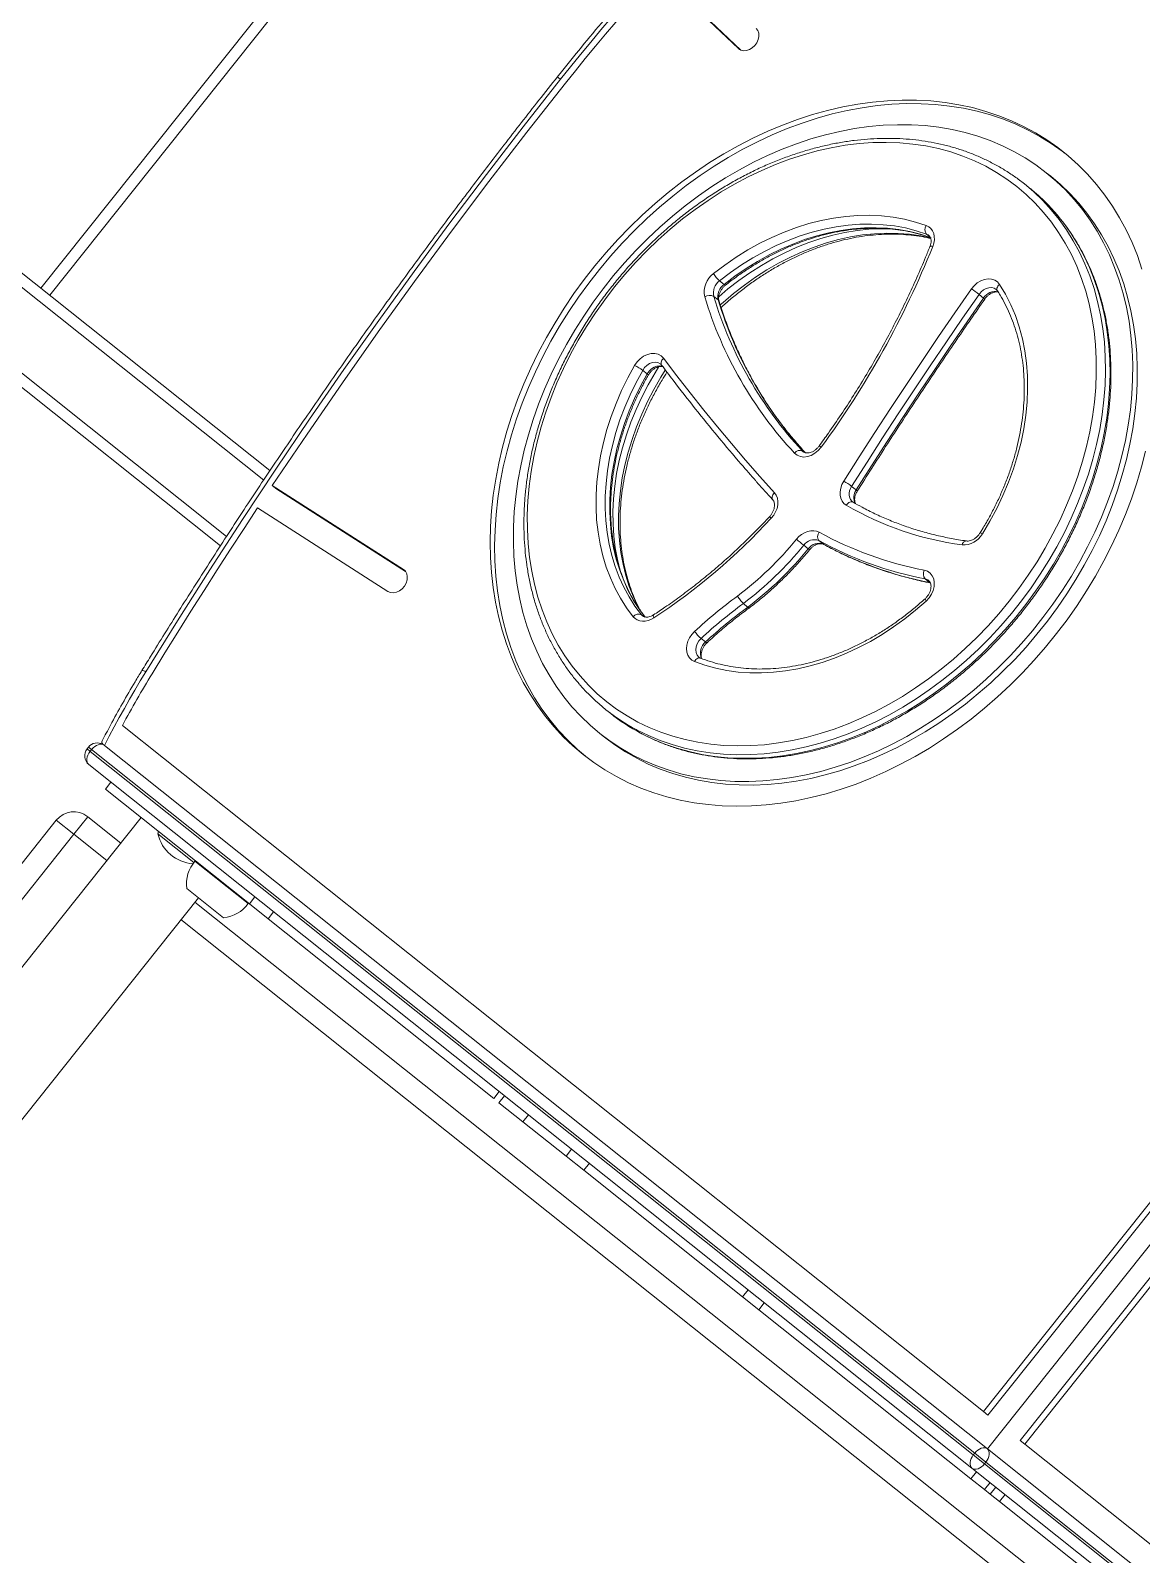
# Model space of a CAD drawing. Header units: millimetres. Extents: x -229914 to 856942, y -268655 to 87212.
# Drawn here: x -135469 to -134973, y 19788 to 20468 of the extents above; entities that cross this region are included whole.
import ezdxf

# ---------------------------------------------------------------- set-up
doc = ezdxf.new("R2010")
doc.units = ezdxf.units.MM

# ---------------------------------------------------------------- blocks, each defined once
blk = doc.blocks.new('Т912NEW')
at = {"color": 7, "linetype": 'Continuous', "lineweight": 15}
for p, q in [((4310.75, 545.17), (4310.75, 1545.17)), ((4298.98, 557.17), (4298.98, 1533.17)), ((4301.56, 557.17), (4301.56, 1533.17)), ((4319.94, 1533.17), (4319.94, 557.17)), ((4322.51, 1533.17), (4322.51, 557.17)), ((3657.45, 687.17), (3657.45, 1403.17)), ((3979.05, 1007.17), (3976.48, 1007.17)), ((3974.55, 997.17), (3971.98, 997.17)), ((3834.43, 964.9), (3785.66, 969.1)), ((3835.67, 965.01), (3788.23, 969.1)), ((3989.43, 945.98), (3986.86, 945.98)), ((3892.41, 878.53), (3894.98, 878.53)), ((3897.26, 871.47), (3894.69, 871.47)), ((3995.72, 843.5), (3998.29, 843.5)), ((3895.01, 833.08), (3895.58, 833)), ((4049.69, 831.63), (4047.12, 831.63)), ((3893.05, 825.9), (3890.48, 825.9)), ((3997.94, 809.62), (3995.37, 809.62)), ((3999.37, 815.47), (4001.94, 815.47)), ((3993.03, 772.47), (3990.45, 772.47)), ((3985.38, 748.55), (3987.95, 748.55)), ((3971.98, 697.17), (3974.55, 697.17)), ((3476, 687.17), (3788.14, 687.17)), ((3862.26, 689.78), (3793.14, 682.61)), ((3863.62, 689.65), (3795.71, 682.61)), ((3976.48, 687.17), (3979.05, 687.17)), ((3795.71, 682.61), (3793.14, 682.61)), ((3862.99, 677.82), (3794.18, 670.68)), ((3791.78, 647.17), (3561, 647.17)), ((3807.45, 557.17), (4298.98, 557.17)), ((4301.56, 557.17), (4298.98, 557.17)), ((4319.94, 557.17), (4322.51, 557.17)), ((4322.51, 557.17), (4810.76, 557.17)), ((3806.78, 545.17), (3805.9, 545.17)), ((3806.78, 545.17), (4310.75, 545.17)), ((4310.75, 545.17), (4804.27, 545.17)), ((3801.63, 540.17), (3801.63, 539.17)), ((4307.53, 540.17), (3803.42, 540.17)), ((3803.42, 539.17), (3803.42, 540.17)), ((3803.42, 539.17), (4307.53, 539.17)), ((4313.96, 540.17), (4307.53, 540.17)), ((4307.53, 539.17), (4307.53, 540.17)), ((4307.53, 539.17), (4313.96, 539.17)), ((4313.96, 539.17), (4313.96, 540.17)), ((4818.75, 540.17), (4313.96, 540.17)), ((4313.96, 539.17), (4818.75, 539.17)), ((4310.75, 534.17), (3806.63, 534.17)), ((3819.26, 534.17), (3819.26, 530.17)), ((3901.43, 534.17), (3901.43, 530.17)), ((3912.1, 534.17), (3912.1, 530.17)), ((4040.93, 534.17), (4040.93, 530.17)), ((4043.89, 534.17), (4043.89, 530.17)), ((4057.59, 534.17), (4057.59, 530.17)), ((4082.21, 534.17), (4082.21, 530.17)), ((4092.32, 534.17), (4092.32, 530.17)), ((4182.91, 534.17), (4182.91, 530.17)), ((4192.21, 534.17), (4192.21, 530.17)), ((4815.54, 534.17), (4310.75, 534.17)), ((4313.35, 534.17), (4313.35, 530.17)), ((4321.03, 534.17), (4321.03, 530.17)), ((4324.32, 534.17), (4324.32, 530.17)), ((4329.68, 534.17), (4329.68, 530.17)), ((3901.43, 530.17), (3819.26, 530.17)), ((3839.6, 530.17), (3839.6, -1000.83)), ((3849.29, 530.17), (3850, 529.4)), ((3850, 529.4), (3850, 529.17)), ((3850, 529.17), (3870.54, 529.17)), ((3870.56, 529.97), (3900.93, 529.97)), ((3870.58, 530.17), (3870.58, 529.97)), ((3900.92, 529.97), (3900.92, 530.17)), ((3912.1, 530.17), (3901.43, 530.17)), ((4040.93, 530.17), (3912.1, 530.17)), ((4043.89, 530.17), (4057.59, 530.17)), ((4082.21, 530.17), (4057.59, 530.17)), ((4082.21, 530.17), (4092.32, 530.17)), ((4182.91, 530.17), (4092.32, 530.17)), ((4192.21, 530.17), (4182.91, 530.17)), ((4313.35, 530.17), (4192.21, 530.17)), ((4313.35, 530.17), (4321.03, 530.17)), ((4324.32, 530.17), (4321.03, 530.17)), ((4324.32, 530.17), (4329.68, 530.17)), ((4418.96, 530.17), (4329.68, 530.17)), ((3875.25, 518.17), (3896.25, 518.17)), ((3881.9, -1000.83), (3881.9, 518.17)), ((3820.75, 505.67), (3820.75, 515.67)), ((3820.75, 515.67), (3839.6, 515.67)), ((3881.9, 515.67), (4739.6, 515.67)), ((3820.75, 505.67), (3810.75, 505.67)), ((3810.75, 425.67), (3810.75, 505.67)), ((3820.75, 505.67), (3820.75, 425.67))]:
    blk.add_line(p, q, dxfattribs=at)
at = {"color": 8, "linetype": 'Continuous', "lineweight": 15}
for p, q in [((3662.45, 1403.17), (3662.45, 687.17)), ((3835.03, 964.9), (3834.43, 964.9)), ((3953.7, 952.4), (3951.74, 952.4)), ((3968.74, 842.2), (3969.2, 842.16)), ((3968.74, 842.2), (3969.54, 842.2)), ((4049.69, 831.63), (4050.02, 831.78)), ((4002.14, 815.49), (4001.94, 815.47)), ((3957.99, 740.21), (3958.72, 740.13)), ((3957.99, 740.21), (3959.32, 740.21)), ((3862.99, 689.78), (3862.26, 689.78)), ((3788.57, 682.17), (3471.63, 682.17)), ((3471.63, 652.17), (3791.3, 652.17)), ((3803.42, 540.17), (3801.63, 540.17)), ((3801.63, 539.17), (3803.42, 539.17)), ((3839.6, 505.67), (3820.75, 505.67)), ((4739.6, 505.67), (3881.9, 505.67))]:
    blk.add_line(p, q, dxfattribs=at)
at = {"color": 7, "linetype": 'Continuous', "lineweight": 15, "flags": 128}
for points in [[(3976.48, 675.17), (3982.43, 675.34), (3988.38, 675.87), (3994.29, 676.74), (4000.17, 677.97), (4006.01, 679.54), (4011.78, 681.45), (4017.48, 683.7), (4023.1, 686.29), (4028.62, 689.2), (4034.03, 692.44), (4039.33, 695.99), (4044.5, 699.86), (4049.53, 704.02), (4054.41, 708.47), (4059.13, 713.21), (4063.68, 718.22), (4068.06, 723.5), (4072.24, 729.03), (4076.23, 734.8), (4080.02, 740.8), (4083.6, 747.01), (4086.96, 753.43), (4090.09, 760.05), (4092.99, 766.84), (4095.65, 773.79), (4098.07, 780.9), (4100.24, 788.14), (4102.15, 795.5), (4103.81, 802.96), (4105.21, 810.52), (4106.35, 818.15), (4107.22, 825.84), (4107.83, 833.57), (4108.16, 841.34), (4108.23, 849.11), (4108.03, 856.88), (4107.56, 864.63), (4106.82, 872.34), (4105.82, 880.01), (4104.55, 887.6), (4103.02, 895.11), (4101.23, 902.53), (4099.18, 909.83), (4096.89, 917.01), (4094.35, 924.04), (4091.57, 930.91), (4088.55, 937.61)], [(4036.7, 1000.15), (4031.34, 1003.55), (4025.87, 1006.62), (4020.3, 1009.38), (4014.64, 1011.79), (4008.9, 1013.88), (4003.1, 1015.62), (3997.24, 1017.02), (3991.34, 1018.07), (3985.41, 1018.77), (3979.46, 1019.12), (3973.5, 1019.12), (3967.55, 1018.77), (3961.62, 1018.07), (3955.72, 1017.02), (3949.86, 1015.62), (3944.06, 1013.88), (3938.32, 1011.79), (3932.66, 1009.38), (3927.09, 1006.62), (3921.62, 1003.55), (3916.26, 1000.15), (3911.03, 996.44), (3905.93, 992.43), (3900.97, 988.12), (3896.17, 983.52), (3891.53, 978.65), (3887.07, 973.5), (3882.79, 968.1), (3878.7, 962.45), (3874.81, 956.56), (3871.12, 950.45), (3867.65, 944.13), (3864.41, 937.61), (3861.39, 930.91), (3858.61, 924.04), (3856.07, 917.01), (3853.78, 909.83), (3851.73, 902.53), (3849.94, 895.11), (3848.41, 887.6), (3847.14, 880.01), (3846.14, 872.34), (3845.4, 864.63), (3844.93, 856.88), (3844.73, 849.11), (3844.8, 841.34), (3845.13, 833.57), (3845.74, 825.84), (3846.61, 818.15), (3847.75, 810.52), (3849.15, 802.96), (3850.81, 795.5), (3852.72, 788.14), (3854.89, 780.9), (3857.31, 773.79), (3859.97, 766.84), (3862.87, 760.05), (3866, 753.43), (3869.36, 747.01), (3872.94, 740.8), (3876.73, 734.8), (3880.72, 729.03), (3884.9, 723.5), (3889.28, 718.22), (3893.83, 713.21), (3898.55, 708.47), (3903.43, 704.02), (3908.46, 699.86), (3913.63, 695.99), (3918.93, 692.44), (3924.34, 689.2), (3929.86, 686.29), (3935.48, 683.7), (3941.18, 681.45), (3946.95, 679.54), (3952.79, 677.97), (3958.67, 676.74), (3964.58, 675.87), (3970.53, 675.34), (3976.48, 675.17)], [(3977.77, 1019.16), (3976.07, 1019.12), (3970.12, 1018.77), (3964.19, 1018.07), (3958.29, 1017.02), (3952.43, 1015.62), (3946.63, 1013.88), (3940.89, 1011.79), (3935.23, 1009.38), (3929.66, 1006.62), (3924.19, 1003.55), (3918.84, 1000.15), (3913.6, 996.44), (3908.5, 992.43), (3903.54, 988.12), (3898.74, 983.52), (3894.1, 978.65), (3889.64, 973.5), (3885.36, 968.1), (3881.27, 962.45), (3877.38, 956.56), (3873.69, 950.45), (3870.23, 944.13), (3866.98, 937.61), (3863.96, 930.91), (3861.18, 924.04), (3858.64, 917.01), (3856.35, 909.83), (3854.3, 902.53), (3852.51, 895.11), (3850.98, 887.6), (3849.72, 880.01), (3848.71, 872.34), (3847.97, 864.63), (3847.5, 856.88), (3847.3, 849.11), (3847.37, 841.34), (3847.7, 833.57), (3848.31, 825.84), (3849.18, 818.15), (3850.32, 810.52), (3851.72, 802.96), (3853.38, 795.5), (3855.29, 788.14), (3857.46, 780.9), (3859.88, 773.79), (3862.54, 766.84), (3865.44, 760.05), (3868.58, 753.43), (3871.93, 747.01), (3875.51, 740.8), (3879.3, 734.8), (3883.29, 729.03), (3887.48, 723.5), (3891.85, 718.22), (3896.4, 713.21), (3901.12, 708.47), (3906, 704.02), (3911.03, 699.86), (3916.2, 695.99), (3921.5, 692.44), (3926.91, 689.2), (3932.44, 686.29), (3938.05, 683.7), (3943.75, 681.45), (3949.52, 679.54), (3955.36, 677.97), (3961.24, 676.74), (3967.16, 675.87), (3973.1, 675.34), (3977.77, 675.17)], [(3976.48, 687.17), (3982.22, 687.34), (3987.96, 687.87), (3993.66, 688.75), (3999.33, 689.97), (4004.95, 691.54), (4010.51, 693.46), (4015.99, 695.71), (4021.39, 698.29), (4026.68, 701.2), (4031.87, 704.43), (4036.93, 707.98), (4041.86, 711.83), (4046.65, 715.98), (4051.28, 720.42), (4055.75, 725.14), (4060.05, 730.12), (4064.16, 735.36), (4068.08, 740.85), (4071.79, 746.57), (4075.3, 752.51), (4078.59, 758.66), (4081.66, 765.01), (4084.49, 771.54), (4087.09, 778.23), (4089.44, 785.07), (4091.55, 792.05), (4093.4, 799.15), (4094.99, 806.36), (4096.33, 813.66), (4097.4, 821.03), (4098.21, 828.45), (4098.74, 835.92), (4099.01, 843.41), (4099.01, 850.92), (4098.74, 858.41), (4098.21, 865.88), (4097.4, 873.31), (4096.33, 880.68), (4094.99, 887.97), (4093.4, 895.18), (4091.55, 902.28), (4089.44, 909.26), (4087.09, 916.1), (4084.49, 922.8), (4081.66, 929.32), (4078.59, 935.67), (4075.3, 941.82), (4071.79, 947.76), (4068.08, 953.48), (4064.16, 958.97), (4060.05, 964.21), (4055.75, 969.2), (4051.28, 973.91), (4046.65, 978.35), (4041.86, 982.5), (4036.93, 986.35), (4031.87, 989.9), (4026.68, 993.13), (4021.39, 996.04), (4015.99, 998.62), (4010.51, 1000.88), (4004.95, 1002.79), (3999.33, 1004.36), (3993.66, 1005.59), (3987.96, 1006.46), (3982.22, 1006.99), (3976.48, 1007.17), (3970.73, 1006.99), (3965, 1006.46), (3959.3, 1005.59), (3953.63, 1004.36), (3948.01, 1002.79), (3942.45, 1000.88), (3936.97, 998.62), (3931.57, 996.04), (3926.28, 993.13), (3921.09, 989.9), (3916.03, 986.35), (3911.1, 982.5), (3906.31, 978.35), (3901.68, 973.91), (3897.21, 969.2), (3892.91, 964.21), (3888.8, 958.97), (3884.88, 953.48), (3881.17, 947.76), (3877.66, 941.82), (3874.37, 935.67), (3871.3, 929.32), (3868.47, 922.8), (3865.87, 916.1), (3863.52, 909.26), (3861.41, 902.28), (3859.56, 895.18), (3857.97, 887.97), (3856.63, 880.68), (3855.56, 873.31), (3854.75, 865.88), (3854.22, 858.41), (3853.95, 850.92), (3853.95, 843.41), (3854.22, 835.92), (3854.75, 828.45), (3855.56, 821.03), (3856.63, 813.66), (3857.97, 806.36), (3859.56, 799.15), (3861.41, 792.05), (3863.52, 785.07), (3865.87, 778.23), (3868.47, 771.54), (3871.3, 765.01), (3874.37, 758.66), (3877.66, 752.51), (3881.17, 746.57), (3884.88, 740.85), (3888.8, 735.36), (3892.91, 730.12), (3897.21, 725.14), (3901.68, 720.42), (3906.31, 715.98), (3911.1, 711.83), (3916.03, 707.98), (3921.09, 704.43), (3926.28, 701.2), (3931.57, 698.29), (3936.97, 695.71), (3942.45, 693.46), (3948.01, 691.54), (3953.63, 689.97), (3959.3, 688.75), (3965, 687.87), (3970.73, 687.34), (3976.48, 687.17)], [(3979.05, 687.17), (3984.8, 687.34), (3990.53, 687.87), (3996.24, 688.75), (4001.9, 689.97), (4007.52, 691.54), (4013.08, 693.46), (4018.56, 695.71), (4023.96, 698.29), (4029.25, 701.2), (4034.44, 704.43), (4039.5, 707.98), (4044.43, 711.83), (4049.22, 715.98), (4053.85, 720.42), (4058.32, 725.14), (4062.62, 730.12), (4066.73, 735.36), (4070.65, 740.85), (4074.36, 746.57), (4077.87, 752.51), (4081.16, 758.66), (4084.23, 765.01), (4087.06, 771.54), (4089.66, 778.23), (4092.01, 785.07), (4094.12, 792.05), (4095.97, 799.15), (4097.56, 806.36), (4098.9, 813.66), (4099.97, 821.03), (4100.78, 828.45), (4101.32, 835.92), (4101.58, 843.41), (4101.58, 850.92), (4101.32, 858.41), (4100.78, 865.88), (4099.97, 873.31), (4098.9, 880.68), (4097.56, 887.97), (4095.97, 895.18), (4094.12, 902.28), (4092.01, 909.26), (4089.66, 916.1), (4087.06, 922.8), (4084.23, 929.32), (4081.16, 935.67), (4077.87, 941.82), (4074.36, 947.76), (4070.65, 953.48), (4066.73, 958.97), (4062.62, 964.21), (4058.32, 969.2), (4053.85, 973.91), (4049.22, 978.35), (4044.43, 982.5), (4039.5, 986.35), (4034.44, 989.9), (4029.25, 993.13), (4023.96, 996.04), (4018.56, 998.62), (4013.08, 1000.88), (4007.52, 1002.79), (4001.9, 1004.36), (3996.24, 1005.59), (3990.53, 1006.46), (3984.8, 1006.99), (3979.05, 1007.17), (3979.05, 1007.17)], [(3970.05, 994.17), (3964.53, 993.99), (3959.01, 993.46), (3953.53, 992.57), (3948.08, 991.34), (3942.69, 989.76), (3937.36, 987.84), (3932.12, 985.57), (3926.96, 982.98), (3921.91, 980.05), (3916.97, 976.81), (3912.16, 973.25), (3907.49, 969.39), (3902.97, 965.24), (3898.61, 960.8), (3894.43, 956.09), (3890.43, 951.11), (3886.61, 945.88), (3883, 940.42), (3879.6, 934.73), (3876.42, 928.83), (3873.46, 922.74), (3870.74, 916.46), (3868.26, 910.02), (3866.02, 903.42), (3864.03, 896.69), (3862.29, 889.84), (3860.82, 882.88), (3859.61, 875.84), (3858.66, 868.74), (3857.99, 861.57), (3857.58, 854.38), (3857.44, 847.17), (3857.58, 839.95), (3857.99, 832.76), (3858.66, 825.6), (3859.61, 818.49), (3860.82, 811.45), (3862.29, 804.49), (3864.03, 797.64), (3866.02, 790.91), (3868.26, 784.31), (3870.74, 777.87), (3873.46, 771.59), (3876.42, 765.5), (3879.6, 759.6), (3883, 753.91), (3886.61, 748.45), (3890.43, 743.22), (3894.43, 738.25), (3898.61, 733.53), (3902.97, 729.09), (3907.49, 724.94), (3912.16, 721.08), (3916.97, 717.52), (3921.91, 714.28), (3926.96, 711.36), (3932.12, 708.76), (3937.36, 706.5), (3942.69, 704.57), (3948.08, 702.99), (3953.53, 701.76), (3959.01, 700.87), (3964.53, 700.34), (3970.05, 700.17), (3975.58, 700.34), (3981.09, 700.87), (3986.58, 701.76), (3992.02, 702.99), (3997.41, 704.57), (4002.74, 706.5), (4007.99, 708.76), (4013.15, 711.36), (4018.2, 714.28), (4023.14, 717.52), (4027.94, 721.08), (4032.61, 724.94), (4037.13, 729.09), (4041.49, 733.53), (4045.68, 738.25), (4049.68, 743.22), (4053.49, 748.45), (4057.1, 753.91), (4060.5, 759.6), (4063.68, 765.5), (4066.64, 771.59), (4069.36, 777.87), (4071.85, 784.31), (4074.09, 790.91), (4076.08, 797.64), (4077.81, 804.49), (4079.29, 811.45), (4080.5, 818.49), (4081.44, 825.6), (4082.12, 832.76), (4082.52, 839.95), (4082.66, 847.17), (4082.52, 854.38), (4082.12, 861.57), (4081.44, 868.74), (4080.5, 875.84), (4079.29, 882.88), (4077.81, 889.84), (4076.08, 896.69), (4074.09, 903.42), (4071.85, 910.02), (4069.36, 916.46), (4066.64, 922.74), (4063.68, 928.83), (4060.5, 934.73), (4057.1, 940.42), (4053.49, 945.88), (4049.68, 951.11), (4045.68, 956.09), (4041.49, 960.8), (4037.13, 965.24), (4032.61, 969.39), (4027.94, 973.25), (4023.14, 976.81), (4018.2, 980.05), (4013.15, 982.98), (4007.99, 985.57), (4002.74, 987.84), (3997.41, 989.76), (3992.02, 991.34), (3986.58, 992.57), (3981.09, 993.46), (3975.58, 993.99), (3970.05, 994.17)], [(3834.43, 964.9), (3835.63, 965), (3836.76, 965.5), (3837.76, 966.37), (3838.55, 967.55), (3839.08, 968.96), (3839.32, 970.49), (3839.24, 972.05), (3838.85, 973.54), (3838.19, 974.84), (3837.29, 975.87), (3836.21, 976.57), (3835.03, 976.87)], [(3782.35, 961.61), (3781.99, 954.51), (3781.68, 947.4), (3781.41, 940.28), (3781.2, 933.17), (3781.04, 926.05), (3780.92, 918.93), (3780.85, 911.81), (3780.83, 904.69)], [(3785.12, 961.12), (3784.77, 954.08), (3784.46, 947.03), (3784.2, 939.98), (3783.99, 932.92), (3783.83, 925.87), (3783.71, 918.81), (3783.64, 911.75), (3783.63, 904.69)], [(3888.28, 879.39), (3889.83, 885.45), (3891.64, 891.39), (3893.71, 897.18), (3896.03, 902.81), (3898.6, 908.25), (3901.39, 913.49), (3904.42, 918.52), (3907.65, 923.31), (3911.1, 927.85), (3914.73, 932.12), (3918.55, 936.12), (3922.54, 939.82), (3926.68, 943.22), (3930.97, 946.31), (3935.38, 949.07), (3939.91, 951.49), (3944.54, 953.57), (3949.25, 955.31)], [(3951.74, 952.4), (3947.15, 950.71), (3942.65, 948.69), (3938.24, 946.33), (3933.95, 943.64), (3929.78, 940.64), (3925.75, 937.33), (3921.87, 933.72), (3918.15, 929.84), (3914.61, 925.68), (3911.26, 921.26), (3908.11, 916.6), (3905.17, 911.71), (3902.45, 906.6), (3899.95, 901.31), (3897.7, 895.83), (3895.68, 890.2), (3893.92, 884.42), (3892.41, 878.53)], [(3894.98, 878.53), (3896.49, 884.42), (3898.25, 890.2), (3900.27, 895.83), (3902.52, 901.31), (3905.02, 906.6), (3907.74, 911.71), (3910.68, 916.6), (3913.83, 921.26), (3917.18, 925.68), (3920.72, 929.84), (3924.44, 933.72), (3928.32, 937.33), (3932.35, 940.64), (3936.52, 943.64), (3940.81, 946.33), (3945.22, 948.69), (3949.72, 950.71), (3954.31, 952.4)], [(3949.25, 955.31), (3950.48, 955.56), (3951.72, 955.52), (3952.93, 955.19), (3954.08, 954.58), (3955.13, 953.71), (3956.04, 952.61), (3956.79, 951.31), (3957.35, 949.86)], [(3982.64, 945.73), (3982.67, 947.63), (3983.01, 949.48), (3983.64, 951.19), (3984.53, 952.7), (3985.64, 953.92), (3986.93, 954.81), (3988.33, 955.34), (3989.78, 955.46), (3991.22, 955.19)], [(3991.22, 955.19), (3996.04, 953.38), (4000.77, 951.2), (4005.4, 948.67), (4009.91, 945.78), (4014.28, 942.56), (4018.49, 939), (4022.54, 935.13), (4026.41, 930.95), (4030.08, 926.49), (4033.54, 921.75), (4036.79, 916.75), (4039.81, 911.52), (4042.58, 906.06), (4045.1, 900.4), (4047.37, 894.55), (4049.37, 888.54), (4051.09, 882.39), (4052.54, 876.11), (4053.7, 869.74), (4054.57, 863.29)], [(3991.51, 843.07), (3990.14, 855.86), (3988.84, 868.67), (3987.62, 881.48), (3986.47, 894.31), (3985.4, 907.15), (3984.4, 920), (3983.48, 932.86), (3982.64, 945.73)], [(3986.86, 945.98), (3987.7, 933.13), (3988.62, 920.29), (3989.61, 907.47), (3990.69, 894.65), (3991.83, 881.84), (3993.05, 869.05), (3994.35, 856.27), (3995.72, 843.5)], [(3998.29, 843.5), (3996.92, 856.27), (3995.62, 869.05), (3994.4, 881.84), (3993.26, 894.65), (3992.19, 907.47), (3991.19, 920.29), (3990.27, 933.13), (3989.43, 945.98)], [(3780.83, 904.69), (3780.99, 877.71), (3781.43, 850.74), (3782.13, 823.79), (3783.11, 796.84), (3784.36, 769.92), (3785.89, 743.02), (3787.69, 716.14), (3789.76, 689.31), (3792.1, 662.51), (3794.71, 635.75), (3797.6, 609.04), (3800.75, 582.38)], [(3783.63, 904.69), (3783.79, 876.88), (3784.26, 849.07), (3785.01, 821.26), (3786.05, 793.48), (3787.39, 765.72), (3789.02, 737.98), (3790.93, 710.28), (3793.14, 682.61)], [(3974.19, 848.65), (3974.11, 846.71), (3973.71, 844.83), (3973.01, 843.11), (3972.05, 841.63), (3970.86, 840.45), (3969.51, 839.63), (3968.06, 839.21), (3966.57, 839.21)], [(3999.1, 835.41), (3997.78, 835.38), (3996.47, 835.69), (3995.24, 836.31), (3994.12, 837.23), (3993.15, 838.42), (3992.38, 839.82), (3991.83, 841.39), (3991.51, 843.07)], [(3886.29, 825.32), (3886.16, 827.27), (3886.36, 829.21), (3886.87, 831.06), (3887.68, 832.71), (3888.74, 834.1), (3890.01, 835.15), (3891.42, 835.82), (3892.91, 836.08), (3894.41, 835.9)], [(3894.41, 835.9), (3903.87, 833.49), (3913.34, 831.19), (3922.84, 829.01), (3932.34, 826.94), (3941.86, 824.98), (3951.4, 823.14), (3960.95, 821.42), (3970.51, 819.81)], [(4044.35, 834.42), (4045.78, 834.94), (4047.26, 835.04), (4048.72, 834.73), (4050.1, 834.02), (4051.33, 832.93), (4052.36, 831.53), (4053.13, 829.88), (4053.61, 828.05), (4053.78, 826.13), (4053.63, 824.2)], [(3955.68, 737.26), (3950.87, 738.51), (3946.13, 740.13), (3941.47, 742.09), (3936.91, 744.4), (3932.45, 747.05), (3928.11, 750.03), (3923.92, 753.33), (3919.87, 756.94), (3915.99, 760.84), (3912.29, 765.03), (3908.78, 769.48), (3905.47, 774.2), (3902.37, 779.15), (3899.5, 784.33), (3896.85, 789.71), (3894.45, 795.28), (3892.3, 801.02), (3890.4, 806.92), (3888.76, 812.94), (3887.39, 819.08), (3886.29, 825.32)], [(3890.48, 825.9), (3891.54, 819.84), (3892.88, 813.86), (3894.47, 808), (3896.32, 802.26), (3898.41, 796.68), (3900.75, 791.25), (3903.32, 786.02), (3906.12, 780.98), (3909.14, 776.16), (3912.36, 771.57), (3915.77, 767.24), (3919.38, 763.16), (3923.15, 759.36), (3927.09, 755.85), (3931.17, 752.64), (3935.39, 749.75), (3939.73, 747.17), (3944.17, 744.92), (3948.71, 743.01), (3953.32, 741.44), (3957.99, 740.21)], [(4053.63, 824.2), (4052.5, 818.06), (4051.11, 812.01), (4049.45, 806.07), (4047.54, 800.27), (4045.38, 794.61), (4042.98, 789.13), (4040.35, 783.83), (4037.49, 778.73), (4034.41, 773.86), (4031.13, 769.22), (4027.65, 764.83), (4023.98, 760.7), (4020.14, 756.85), (4016.15, 753.29), (4012, 750.04), (4007.72, 747.09), (4003.32, 744.47), (3998.81, 742.17), (3994.21, 740.22), (3989.53, 738.6)], [(3972.15, 816.83), (3962.57, 818.44), (3961.01, 818.72)], [(3970.51, 819.81), (3971.8, 819.43), (3973.02, 818.73), (3974.11, 817.74), (3975.04, 816.5), (3975.76, 815.05), (3976.26, 813.44), (3976.52, 811.74), (3976.52, 810)], [(3991.14, 809.67), (3991.27, 811.27), (3991.61, 812.8), (3992.16, 814.23), (3992.89, 815.52), (3993.78, 816.61), (3994.81, 817.48), (3995.94, 818.1), (3997.14, 818.44)], [(3989.53, 738.6), (3988.16, 738.37), (3986.79, 738.49), (3985.46, 738.97), (3984.24, 739.79), (3983.16, 740.9), (3982.27, 742.27), (3981.61, 743.85), (3981.2, 745.56), (3981.06, 747.35), (3981.2, 749.14)], [(3963.16, 742.55), (3962.62, 741.23), (3961.92, 740.05), (3961.08, 739.03), (3960.12, 738.21), (3959.07, 737.61), (3957.96, 737.25), (3956.82, 737.13), (3955.68, 737.26)], [(3862.99, 677.82), (3864.16, 678.14), (3865.23, 678.86), (3866.12, 679.9), (3866.77, 681.22), (3867.14, 682.71), (3867.2, 684.27), (3866.95, 685.8), (3866.41, 687.2), (3865.6, 688.36), (3864.6, 689.22), (3863.46, 689.7), (3862.26, 689.78)], [(3794.18, 670.68), (3795.19, 659.75), (3796.23, 648.83), (3797.33, 637.92), (3798.47, 627.02), (3799.65, 616.13), (3800.88, 605.24), (3802.16, 594.36), (3803.47, 583.49)], [(3800.75, 582.38), (3801.35, 577.69), (3802, 573.01), (3802.69, 568.34), (3803.42, 563.68), (3804.19, 559.03), (3805.01, 554.4), (3805.87, 549.77), (3806.78, 545.17)], [(4310.75, 545.17), (4310.12, 545.07), (4309.52, 544.79), (4308.96, 544.32), (4308.48, 543.7), (4308.08, 542.94), (4307.78, 542.08), (4307.6, 541.14), (4307.53, 540.17)], [(4310.75, 545.17), (4311.38, 545.07), (4311.98, 544.79), (4312.53, 544.32), (4313.02, 543.7), (4313.42, 542.94), (4313.72, 542.08), (4313.9, 541.14), (4313.96, 540.17)], [(3803.42, 539.17), (3803.48, 538.19), (3803.66, 537.25), (3803.96, 536.39), (3804.36, 535.63), (3804.84, 535.01), (3805.4, 534.55), (3806, 534.26), (3806.63, 534.17)], [(4307.53, 539.17), (4307.6, 538.19), (4307.78, 537.25), (4308.08, 536.39), (4308.48, 535.63), (4308.96, 535.01), (4309.52, 534.55), (4310.12, 534.26), (4310.75, 534.17)], [(4313.96, 539.17), (4313.9, 538.19), (4313.72, 537.25), (4313.42, 536.39), (4313.02, 535.63), (4312.53, 535.01), (4311.98, 534.55), (4311.38, 534.26), (4310.75, 534.17)]]:
    blk.add_lwpolyline(points, dxfattribs=at)
at = {"color": 8, "linetype": 'Continuous', "lineweight": 15, "flags": 128}
for points in [[(3971.98, 997.17), (3977.53, 996.99), (3983.07, 996.47), (3988.58, 995.59), (3994.06, 994.37), (3999.48, 992.81), (4004.84, 990.9), (4010.12, 988.66), (4015.31, 986.09), (4020.4, 983.2), (4025.38, 979.98), (4030.23, 976.46), (4034.95, 972.64), (4039.52, 968.52), (4043.93, 964.12), (4048.18, 959.44), (4052.24, 954.51), (4056.12, 949.32), (4059.81, 943.89), (4063.28, 938.24), (4066.55, 932.38), (4069.59, 926.31), (4072.41, 920.06), (4074.99, 913.64), (4077.33, 907.07), (4079.42, 900.36), (4081.26, 893.52), (4082.85, 886.57), (4084.18, 879.53), (4085.25, 872.42), (4086.05, 865.25), (4086.59, 858.03), (4086.85, 850.79), (4086.85, 843.54), (4086.59, 836.3), (4086.05, 829.09), (4085.25, 821.91), (4084.18, 814.8), (4082.85, 807.76), (4081.26, 800.81), (4079.42, 793.97), (4077.33, 787.26), (4074.99, 780.69), (4072.41, 774.27), (4069.59, 768.02), (4066.55, 761.96), (4063.28, 756.09), (4059.81, 750.44), (4056.12, 745.01), (4052.24, 739.83), (4048.18, 734.89), (4043.93, 730.21), (4039.52, 725.81), (4034.95, 721.7), (4030.23, 717.87), (4025.38, 714.35), (4020.4, 711.13), (4015.31, 708.24), (4010.12, 705.67), (4004.84, 703.43), (3999.48, 701.52), (3994.06, 699.96), (3988.58, 698.74), (3988.07, 698.64)], [(3990.63, 698.64), (3991.15, 698.74), (3996.63, 699.96), (4002.05, 701.52), (4007.41, 703.43), (4012.69, 705.67), (4017.88, 708.24), (4022.97, 711.13), (4027.95, 714.35), (4032.8, 717.87), (4037.52, 721.7), (4042.09, 725.81), (4046.5, 730.21), (4050.75, 734.89), (4054.82, 739.83), (4058.69, 745.01), (4062.38, 750.44), (4065.85, 756.09), (4069.12, 761.96), (4072.16, 768.02), (4074.98, 774.27), (4077.56, 780.69), (4079.9, 787.26), (4081.99, 793.97), (4083.83, 800.81), (4085.42, 807.76), (4086.75, 814.8), (4087.82, 821.91), (4088.62, 829.09), (4089.16, 836.3), (4089.42, 843.54), (4089.42, 850.79), (4089.16, 858.03), (4088.62, 865.25), (4087.82, 872.42), (4086.75, 879.53), (4085.42, 886.57), (4083.83, 893.52), (4081.99, 900.36), (4079.9, 907.07), (4077.56, 913.64), (4074.98, 920.06), (4072.16, 926.31), (4069.12, 932.38), (4065.85, 938.24), (4062.38, 943.89), (4058.69, 949.32), (4054.82, 954.51), (4050.75, 959.44), (4046.5, 964.12), (4042.09, 968.52), (4037.52, 972.64), (4032.8, 976.46), (4027.95, 979.98), (4022.97, 983.2), (4017.88, 986.09), (4012.69, 988.66), (4007.41, 990.9), (4002.05, 992.81), (3996.63, 994.37), (3991.15, 995.59), (3985.64, 996.47), (3980.1, 996.99), (3974.55, 997.17)], [(3952.88, 952.58), (3952.55, 952.57), (3951.74, 952.4)], [(3991.43, 952.47), (3990.41, 952.32), (3989.38, 951.84), (3988.47, 951.05), (3987.73, 950.01), (3987.19, 948.77), (3986.9, 947.4), (3986.86, 945.98)], [(3991.22, 955.19), (3991.14, 954.62), (3991.15, 954.08), (3991.23, 953.57), (3991.38, 953.13), (3991.6, 952.77), (3991.88, 952.5), (3992.19, 952.34)], [(3899.35, 870.29), (3899.64, 871.98), (3900.83, 878.03), (3902.29, 883.99), (3904, 889.83), (3905.95, 895.54), (3908.15, 901.1), (3910.59, 906.49), (3913.25, 911.69), (3916.13, 916.68), (3919.22, 921.46), (3922.51, 926.01), (3925.99, 930.3), (3929.65, 934.34), (3933.48, 938.1), (3937.46, 941.58), (3941.59, 944.75), (3945.85, 947.62), (3950.22, 950.18), (3954.18, 952.17)], [(3956.4, 949), (3956.4, 949.09), (3956.48, 949.25), (3956.67, 949.44), (3956.97, 949.65), (3957.35, 949.86)], [(3939.11, 945.27), (3938.38, 944.75), (3934.25, 941.58), (3930.27, 938.1), (3926.44, 934.34), (3922.78, 930.3), (3919.3, 926.01), (3916.01, 921.46), (3912.91, 916.68), (3910.03, 911.69), (3907.37, 906.49), (3904.94, 901.1), (3902.74, 895.54), (3900.78, 889.83), (3899.07, 883.99), (3897.62, 878.03), (3896.56, 872.76)], [(3895.71, 878.72), (3895.68, 878.67), (3895.55, 878.59), (3895.32, 878.54), (3894.98, 878.53)], [(3897.26, 871.47), (3897.61, 871.42), (3897.88, 871.29)], [(3995.72, 843.5), (3995.93, 842.38), (3996.3, 841.33), (3996.81, 840.4), (3997.45, 839.61), (3998.2, 838.99), (3999.02, 838.58), (3999.89, 838.37), (4000.26, 838.35)], [(4000.6, 838.38), (4000.4, 838.33), (4000.05, 838.16), (3999.75, 837.89), (3999.48, 837.51), (3999.28, 837.06), (3999.15, 836.55), (3999.09, 835.99), (3999.1, 835.41)], [(3895.02, 833.08), (3894.76, 833.07), (3893.65, 832.82), (3892.62, 832.23), (3891.73, 831.32), (3891.04, 830.16), (3890.58, 828.82), (3890.39, 827.37), (3890.48, 825.9)], [(3893.05, 825.9), (3892.96, 827.37), (3893.16, 828.82), (3893.61, 830.16), (3894.3, 831.32), (3895.19, 832.23), (3896.22, 832.82), (3896.37, 832.88)], [(3895.58, 833), (3895.52, 833.02), (3895.18, 833.19), (3894.89, 833.46), (3894.65, 833.82), (3894.48, 834.27), (3894.38, 834.78), (3894.36, 835.33), (3894.41, 835.9)], [(3895.1, 831.73), (3895.49, 828.49), (3896.42, 822.35), (3897.62, 816.3), (3899.07, 810.34), (3900.78, 804.5), (3902.74, 798.79), (3904.94, 793.23), (3907.37, 787.84), (3910.03, 782.64), (3912.91, 777.65), (3916.01, 772.87), (3919.3, 768.32), (3922.78, 764.03), (3926.44, 759.99), (3930.27, 756.23), (3934.25, 752.76), (3938.38, 749.58), (3938.79, 749.29)], [(3954.97, 741.8), (3954.7, 741.92), (3950.22, 744.15), (3945.85, 746.71), (3941.59, 749.58), (3937.46, 752.76), (3933.48, 756.23), (3929.65, 759.99), (3925.99, 764.03), (3922.51, 768.32), (3919.22, 772.87), (3916.13, 777.65), (3913.25, 782.64), (3910.59, 787.84), (3908.15, 793.23), (3905.95, 798.79), (3904, 804.5), (3902.29, 810.34), (3900.83, 816.3), (3899.64, 822.35), (3898.7, 828.49), (3898.26, 832.28)], [(4048.86, 832.05), (4048.32, 832.02), (4047.12, 831.63)], [(3959.95, 740.35), (3955.89, 741.44), (3951.28, 743.01), (3946.74, 744.92), (3942.3, 747.17), (3937.96, 749.75), (3933.74, 752.64), (3929.66, 755.85), (3925.72, 759.36), (3921.95, 763.16), (3918.35, 767.24), (3914.93, 771.57), (3911.71, 776.16), (3908.69, 780.98), (3905.89, 786.02), (3903.32, 791.25), (3900.98, 796.68), (3898.89, 802.26), (3897.04, 808), (3895.45, 813.86), (3894.11, 819.84), (3893.05, 825.9)], [(3893.76, 825.77), (3893.74, 825.8), (3893.61, 825.86), (3893.38, 825.89), (3893.05, 825.9)], [(3970.51, 819.81), (3970.49, 819.22), (3970.54, 818.67), (3970.67, 818.15), (3970.87, 817.7), (3971.13, 817.33), (3971.43, 817.05), (3971.78, 816.89), (3971.93, 816.85)], [(3985.38, 748.55), (3985.29, 747.06), (3985.49, 745.58), (3985.97, 744.22), (3986.69, 743.06), (3987.6, 742.16), (3988.66, 741.58), (3989.79, 741.37), (3989.87, 741.37)], [(3987.95, 748.55), (3988.28, 748.56), (3988.51, 748.59), (3988.64, 748.65), (3988.66, 748.68)], [(3963.16, 742.55), (3962.79, 742.78), (3962.5, 743.01), (3962.32, 743.21), (3962.24, 743.39), (3962.24, 743.49)], [(3989.53, 738.6), (3989.46, 739.17), (3989.47, 739.72), (3989.56, 740.23), (3989.72, 740.67), (3989.95, 741.03), (3990.23, 741.3), (3990.57, 741.47), (3990.58, 741.47)], [(3806.05, 545.08), (3806, 545.07), (3805.4, 544.79), (3804.84, 544.32), (3804.36, 543.7), (3803.96, 542.94), (3803.66, 542.08), (3803.48, 541.14), (3803.42, 540.17)]]:
    blk.add_lwpolyline(points, dxfattribs=at)
at = {"color": 7, "linetype": 'Continuous', "lineweight": 15}
for centre, radius, start, end in [((3952.49, 955.56), 3.25, 184.44693, 256.62185), ((3562, 832.07), 412.52, 2.30396, 16.59198), ((3987.45, 899.21), 46.78, 90.73256, 95.91072), ((3898.11, 876.72), 10.18, 164.78315, 230.95236), ((3893.03, 891.73), 13.22, 248.95455, 267.32167), ((3898.96, 876.75), 6.79, 164.78261, 230.95199), ((3901.53, 876.75), 6.79, 164.7829, 230.9517), ((3895.45, 867.6), 3.95, 101.15577, 162.12151), ((3994.31, 1015.16), 174.85, 235.26575, 261.59175), ((3992.42, 1014.09), 176.77, 235.26555, 261.59162), ((4044.94, 861.74), 9.75, 305.32003, 9.14631), ((3978.16, 975.36), 141.51, 278.50745, 300.77861), ((3969.46, 839.39), 2.9, 104.40321, 183.41654), ((3996.32, 816.67), 26.83, 91.29581, 100.32566), ((3969.43, 978.06), 162, 279.84779, 297.54461), ((3971.34, 976.93), 163.87, 279.84694, 297.54494), ((3973.91, 976.93), 163.87, 279.84696, 297.5449), ((4047.89, 835.17), 3.62, 191.91807, 257.79468), ((3891.08, 806.42), 19.49, 91.78298, 104.22265), ((4000.09, 818.34), 2.96, 177.86992, 255.75516), ((3696.51, 830.38), 280.74, 341.76862, 355.83727), ((3837.68, 811.52), 153.47, 345.63873, 359.31018), ((3838.08, 811.52), 157.3, 345.62903, 359.31048), ((3995.94, 1031.84), 222.22, 268.76344, 269.85319), ((3840.65, 811.52), 157.3, 345.62893, 359.31048), ((4001.01, 810.06), 5.66, 106.85336, 184.39496), ((4003.58, 810.06), 5.66, 106.85362, 184.39509), ((4198.08, 715.83), 219.43, 164.77469, 171.26883), ((4198.55, 715.81), 215.67, 164.76758, 171.26905), ((4201.13, 715.81), 215.68, 164.7678, 171.26883), ((3985.99, 767.94), 19.4, 255.70196, 268.20081), ((3958.73, 737.25), 3.05, 103.978, 179.90684), ((3971.98, 785.58), 88.41, 259.5408, 280.48215), ((3974.53, 785.73), 88.57, 270.01453, 280.47597), ((4292.66, 643.89), 492.9, 187.03879, 190.13436), ((3806.63, 540.17), 5, 98.76712, 180), ((3806.63, 539.17), 5, 180, 270), ((3860.75, 542.97), 17.5, 232.09996, 304.09184), ((3885.75, 529.17), 15.21, 176.9847, 226.32642), ((3885.75, 529.17), 15.21, 313.67358, 3.0153), ((3820.75, 505.67), 10, 90, 180)]:
    blk.add_arc(centre, radius, start, end, dxfattribs=at)
at = {"color": 8, "linetype": 'Continuous', "lineweight": 15}
for centre, radius, start, end in [((3995.41, 946.81), 6.04, 115.37239, 187.86375), ((3989.65, 944.37), 1.62, 72.78974, 97.95093), ((3780.64, 595.65), 309.03, 89.96445, 90.29559), ((3996.95, 1015.3), 175, 235.27136, 261.21795), ((4054.54, 861.53), 1.75, 89.22227, 125.92879), ((4052.52, 854.8), 2.2, 134.99517, 207.75998), ((3974.12, 844.59), 4.06, 89.0395, 104.29157), ((3998.51, 842.48), 1.04, 61.96404, 102.25743), ((4003.95, 843.75), 5.66, 182.53425, 247.57951), ((4053.76, 825.83), 1.63, 224.77521, 265.64266), ((3976.46, 812.4), 2.4, 245.07177, 271.22279), ((3998.16, 816.94), 7.32, 268.22429, 273.72163), ((3994.05, 747.16), 6.25, 167.1819, 242.91967), ((3800.73, 579.65), 2.73, 89.49672, 129.13017)]:
    blk.add_arc(centre, radius, start, end, dxfattribs=at)
at = {"color": 7, "linetype": 'Continuous', "lineweight": 15}
for points, knots in [([(3971.98, 997.17), (3971.03, 997.16), (3968.32, 997.13), (3963.83, 996.84), (3958.54, 996.2), (3953.28, 995.25), (3948.07, 993.98), (3942.9, 992.4), (3937.79, 990.52), (3932.75, 988.34), (3927.8, 985.85), (3922.93, 983.08), (3918.17, 980.01), (3913.53, 976.67), (3909.01, 973.05), (3904.62, 969.17), (3900.37, 965.03), (3896.27, 960.64), (3892.34, 956), (3888.57, 951.14), (3884.98, 946.06), (3881.57, 940.77), (3878.35, 935.29), (3875.33, 929.61), (3872.52, 923.77), (3869.91, 917.76), (3867.52, 911.6), (3865.36, 905.31), (3863.41, 898.9), (3861.7, 892.37), (3860.22, 885.76), (3858.97, 879.06), (3857.96, 872.29), (3857.19, 865.47), (3856.67, 858.61), (3856.38, 851.73), (3856.35, 844.84), (3856.55, 837.95), (3857, 831.09), (3857.69, 824.25), (3858.62, 817.47), (3859.78, 810.75), (3861.19, 804.1), (3862.83, 797.54), (3864.7, 791.09), (3866.8, 784.75), (3869.11, 778.55), (3871.65, 772.49), (3874.4, 766.59), (3877.35, 760.86), (3880.51, 755.31), (3883.86, 749.95), (3887.39, 744.79), (3891.11, 739.86), (3895, 735.15), (3899.05, 730.68), (3903.25, 726.45), (3907.6, 722.48), (3912.09, 718.77), (3916.71, 715.33), (3921.44, 712.18), (3926.28, 709.31), (3931.21, 706.73), (3936.23, 704.45), (3941.33, 702.47), (3946.49, 700.8), (3951.28, 699.52), (3954.37, 698.94), (3955.71, 698.68)], [0, 0, 0, 0, 0.00815, 0.023375, 0.038601, 0.053829, 0.069062, 0.0843, 0.099545, 0.114798, 0.13006, 0.145331, 0.160611, 0.175899, 0.191196, 0.206501, 0.221812, 0.23713, 0.252454, 0.267782, 0.283113, 0.298449, 0.313786, 0.329126, 0.344466, 0.359808, 0.375151, 0.390495, 0.405838, 0.421182, 0.436525, 0.451868, 0.467212, 0.482555, 0.497898, 0.513242, 0.528586, 0.543929, 0.559273, 0.574617, 0.589962, 0.605307, 0.620653, 0.635999, 0.651345, 0.666692, 0.682039, 0.697386, 0.712734, 0.728081, 0.743427, 0.758773, 0.774117, 0.789459, 0.804798, 0.820135, 0.835466, 0.850793, 0.866114, 0.881428, 0.896734, 0.912032, 0.927321, 0.942601, 0.957871, 0.973132, 0.988384, 1, 1, 1, 1]), ([(3990.85, 698.67), (3991, 698.7), (3992.91, 699), (3996.54, 699.87), (4001.73, 701.3), (4006.86, 703.08), (4011.92, 705.15), (4016.91, 707.52), (4021.81, 710.19), (4026.61, 713.15), (4031.29, 716.39), (4035.86, 719.91), (4040.3, 723.69), (4044.61, 727.74), (4048.76, 732.04), (4052.76, 736.58), (4056.59, 741.36), (4060.25, 746.36), (4063.72, 751.57), (4067.01, 756.99), (4070.1, 762.59), (4073, 768.38), (4075.68, 774.33), (4078.15, 780.43), (4080.4, 786.67), (4082.43, 793.04), (4084.23, 799.53), (4085.79, 806.11), (4087.13, 812.78), (4088.22, 819.52), (4089.08, 826.33), (4089.7, 833.17), (4090.07, 840.05), (4090.2, 846.93), (4090.09, 853.82), (4089.73, 860.7), (4089.13, 867.55), (4088.29, 874.35), (4087.21, 881.1), (4085.89, 887.78), (4084.34, 894.37), (4082.55, 900.86), (4080.54, 907.24), (4078.3, 913.5), (4075.85, 919.61), (4073.18, 925.57), (4070.3, 931.37), (4067.22, 936.99), (4063.94, 942.42), (4060.47, 947.65), (4056.82, 952.67), (4053, 957.46), (4049, 962.03), (4044.86, 966.34), (4040.56, 970.41), (4036.12, 974.22), (4031.55, 977.76), (4026.86, 981.02), (4022.06, 983.99), (4017.16, 986.68), (4012.17, 989.07), (4007.1, 991.16), (4001.96, 992.95), (3996.77, 994.43), (3991.53, 995.6), (3986.26, 996.45), (3981.05, 996.98), (3977.15, 997.15), (3975.01, 997.16), (3974.55, 997.17)], [0, 0, 0, 0, 0.001272, 0.016504, 0.031741, 0.046985, 0.062237, 0.077496, 0.092765, 0.108043, 0.123329, 0.138625, 0.153928, 0.169239, 0.184556, 0.199878, 0.215206, 0.230538, 0.245873, 0.261212, 0.276552, 0.291893, 0.307236, 0.32258, 0.337925, 0.35327, 0.368614, 0.383959, 0.399304, 0.414649, 0.429994, 0.445339, 0.460683, 0.476028, 0.491373, 0.506719, 0.522064, 0.53741, 0.552756, 0.568103, 0.58345, 0.598797, 0.614145, 0.629494, 0.644843, 0.660191, 0.67554, 0.690888, 0.706236, 0.721582, 0.736926, 0.752268, 0.767607, 0.782941, 0.798271, 0.813596, 0.828914, 0.844224, 0.859527, 0.874821, 0.890105, 0.90538, 0.920646, 0.935902, 0.95115, 0.966391, 0.981626, 0.996053, 1, 1, 1, 1]), ([(3780.57, 961.88), (3780.42, 959.09), (3780.01, 951.01), (3779.5, 937.62), (3779.14, 921.99), (3779.05, 911.01), (3779.05, 905.33), (3779.05, 904.68)], [0, 0, 0, 0, 0.146535, 0.424565, 0.702599, 0.966004, 1, 1, 1, 1]), ([(3952.87, 952.55), (3952.97, 952.55), (3953.31, 952.58), (3953.88, 952.38), (3954.59, 951.95), (3955.27, 951.27), (3955.88, 950.36), (3956.23, 949.54), (3956.38, 949.08), (3956.4, 949)], [0, 0, 0, 0, 0.0892243, 0.2827682, 0.4574995, 0.6244018, 0.8021589, 0.9659568, 1, 1, 1, 1]), ([(3991.43, 952.44), (3991.59, 952.44), (3991.83, 952.45), (3992.1, 952.37), (3992.2, 952.34)], [0, 0, 0, 0, 0.612961, 1, 1, 1, 1]), ([(3895.71, 878.72), (3895.94, 879.69), (3896.61, 882.52), (3897.9, 887.14), (3899.65, 892.51), (3901.62, 897.76), (3903.79, 902.85), (3906.17, 907.78), (3908.75, 912.54), (3911.52, 917.11), (3914.47, 921.47), (3917.6, 925.61), (3920.88, 929.53), (3924.32, 933.21), (3927.91, 936.64), (3931.63, 939.82), (3935.47, 942.72), (3939.42, 945.35), (3943.48, 947.7), (3947.63, 949.75), (3951.16, 951.24), (3953.33, 951.98), (3954.06, 952.24)], [0, 0, 0, 0, 0.027423, 0.079868, 0.132313, 0.184758, 0.2372, 0.289642, 0.342084, 0.394529, 0.44698, 0.499441, 0.551914, 0.604404, 0.656917, 0.709459, 0.762034, 0.814652, 0.867318, 0.920035, 0.972809, 1, 1, 1, 1]), ([(3900.4, 869.61), (3900.69, 871.37), (3901.3, 875.07), (3902.52, 880.6), (3903.97, 886.2), (3905.65, 891.69), (3907.55, 897.05), (3909.66, 902.27), (3911.97, 907.34), (3914.49, 912.23), (3917.19, 916.94), (3920.08, 921.45), (3923.14, 925.75), (3926.37, 929.82), (3929.75, 933.67), (3933.29, 937.27), (3936.96, 940.62), (3940.75, 943.71), (3944.66, 946.53), (3948.69, 949.06), (3951.95, 950.9), (3953.89, 951.79), (3954.44, 952.04)], [0, 0, 0, 0, 0.047393, 0.099127, 0.150855, 0.20258, 0.254299, 0.306017, 0.357733, 0.40945, 0.461168, 0.512893, 0.56463, 0.616383, 0.66816, 0.719967, 0.771814, 0.823712, 0.875669, 0.927696, 0.979802, 1, 1, 1, 1]), ([(3956.4, 949), (3956.89, 947.35), (3958.3, 942.57), (3960.48, 934.56), (3962.84, 924.95), (3964.97, 915.25), (3966.87, 905.46), (3968.53, 895.6), (3969.96, 885.68), (3971.15, 875.7), (3972.09, 865.68), (3972.74, 856.62), (3973.01, 850.89), (3973.12, 848.52)], [0, 0, 0, 0, 0.051326, 0.149075, 0.246826, 0.34458, 0.442331, 0.540084, 0.637839, 0.735592, 0.833346, 0.931099, 1, 1, 1, 1]), ([(3990.13, 945.92), (3990.12, 946.14), (3990.1, 946.81), (3990.2, 947.93), (3990.52, 949.2), (3991.02, 950.31), (3991.64, 951.21), (3992.28, 951.84), (3992.67, 952.06), (3992.85, 952.15)], [0, 0, 0, 0, 0.078072, 0.23858, 0.398751, 0.558007, 0.716768, 0.876212, 1, 1, 1, 1]), ([(3999, 843.4), (3998.56, 847.4), (3997.3, 859.01), (3995.4, 878.25), (3993.37, 901.14), (3991.59, 923.7), (3990.61, 938.64), (3990.13, 945.92)], [0, 0, 0, 0, 0.1174846, 0.3408059, 0.564126, 0.7874473, 1, 1, 1, 1]), ([(3992.2, 952.34), (3992.93, 952.09), (3995.1, 951.34), (3998.65, 949.86), (4002.82, 947.82), (4006.89, 945.49), (4010.86, 942.87), (4014.72, 939.97), (4018.45, 936.8), (4022.05, 933.38), (4025.5, 929.7), (4028.8, 925.79), (4031.93, 921.65), (4034.89, 917.29), (4037.67, 912.73), (4040.26, 907.97), (4042.65, 903.04), (4044.84, 897.95), (4046.81, 892.71), (4048.57, 887.34), (4050.1, 881.85), (4051.41, 876.26), (4052.49, 870.58), (4053.15, 866.13), (4053.44, 863.58), (4053.52, 862.95)], [0, 0, 0, 0, 0.023754, 0.069816, 0.115845, 0.161826, 0.20776, 0.253648, 0.299496, 0.345308, 0.39109, 0.436846, 0.482583, 0.528301, 0.574008, 0.619704, 0.665393, 0.711079, 0.756761, 0.802442, 0.848124, 0.893803, 0.939484, 0.985164, 1, 1, 1, 1]), ([(3779.05, 904.68), (3779.06, 900.22), (3779.09, 887.29), (3779.32, 865.9), (3779.83, 840.5), (3780.59, 815.11), (3781.58, 789.73), (3782.82, 764.37), (3784.3, 739.04), (3786.02, 713.73), (3787.98, 688.45), (3790.19, 663.2), (3792.63, 637.99), (3795.27, 613.27), (3797.44, 594.53), (3798.71, 584.19), (3799, 581.77)], [0, 0, 0, 0, 0.0412571, 0.1196045, 0.1979516, 0.2762987, 0.3546462, 0.4329937, 0.5113414, 0.5896883, 0.6680362, 0.7463837, 0.8247312, 0.9030789, 0.9773033, 1, 1, 1, 1]), ([(3897.88, 871.29), (3897.77, 871.37), (3897.43, 871.63), (3896.84, 872.25), (3896.23, 873.25), (3895.78, 874.44), (3895.52, 875.75), (3895.46, 877.09), (3895.57, 878.09), (3895.68, 878.61), (3895.71, 878.72)], [0, 0, 0, 0, 0.069738, 0.225059, 0.375886, 0.524554, 0.672736, 0.820796, 0.961069, 1, 1, 1, 1]), ([(3970.2, 842.38), (3969.41, 842.5), (3966.27, 842.96), (3960.82, 844), (3953.85, 845.62), (3946.93, 847.55), (3940.07, 849.79), (3933.27, 852.33), (3926.54, 855.17), (3919.89, 858.32), (3913.32, 861.75), (3906.85, 865.48), (3901.72, 868.71), (3898.75, 870.71), (3897.88, 871.29)], [0, 0, 0, 0, 0.031572, 0.124643, 0.21771, 0.310758, 0.403787, 0.496795, 0.589781, 0.682742, 0.77568, 0.868594, 0.961484, 1, 1, 1, 1]), ([(4053.52, 862.95), (4053.53, 862.74), (4053.59, 862.07), (4053.54, 860.94), (4053.28, 859.64), (4052.84, 858.47), (4052.25, 857.5), (4051.61, 856.78), (4051.18, 856.5), (4050.99, 856.37)], [0, 0, 0, 0, 0.076954, 0.235309, 0.39348, 0.550783, 0.70737, 0.864169, 1, 1, 1, 1]), ([(4050.99, 856.37), (4049.97, 855.78), (4047.02, 854.07), (4042.06, 851.46), (4036.08, 848.64), (4030.02, 846.11), (4023.89, 843.89), (4017.7, 841.97), (4011.45, 840.37), (4005.75, 839.18), (4002.12, 838.61), (4000.6, 838.38)], [0, 0, 0, 0, 0.063245, 0.184396, 0.305578, 0.426805, 0.548077, 0.669392, 0.79075, 0.912146, 1, 1, 1, 1]), ([(3973.12, 848.52), (3973.12, 848.31), (3973.14, 847.64), (3973.01, 846.52), (3972.66, 845.27), (3972.15, 844.18), (3971.51, 843.31), (3970.82, 842.68), (3970.11, 842.3), (3969.59, 842.16), (3969.29, 842.17), (3969.21, 842.18)], [0, 0, 0, 0, 0.061278, 0.187168, 0.312738, 0.437603, 0.562173, 0.687473, 0.816298, 0.954166, 1, 1, 1, 1]), ([(4001.87, 838.58), (4001.72, 838.65), (4001.35, 838.8), (4000.72, 839.33), (4000.06, 840.15), (3999.5, 841.24), (3999.15, 842.35), (3999.04, 843.09), (3999, 843.4)], [0, 0, 0, 0, 0.125538, 0.306528, 0.499449, 0.686812, 0.872638, 1, 1, 1, 1]), ([(4000.6, 838.38), (4000.5, 838.36), (4000.39, 838.34), (4000.28, 838.36), (4000.26, 838.36)], [0, 0, 0, 0, 0.875779, 1, 1, 1, 1]), ([(3893.76, 825.77), (3893.73, 825.98), (3893.65, 826.64), (3893.65, 827.78), (3893.86, 829.1), (3894.26, 830.31), (3894.82, 831.34), (3895.47, 832.14), (3896.04, 832.61), (3896.35, 832.74), (3896.44, 832.78)], [0, 0, 0, 0, 0.070672, 0.216167, 0.361636, 0.50636, 0.650336, 0.794205, 0.939625, 1, 1, 1, 1]), ([(3895.58, 833), (3898.32, 832.29), (3906.28, 830.24), (3919.48, 827.08), (3935.19, 823.63), (3948.97, 820.85), (3957.52, 819.35), (3960.8, 818.77)], [0, 0, 0, 0, 0.126992, 0.367866, 0.608739, 0.84961, 1, 1, 1, 1]), ([(3956.46, 741.36), (3956.05, 741.53), (3954.21, 742.29), (3951.03, 743.95), (3946.94, 746.32), (3942.95, 749), (3939.07, 751.94), (3935.31, 755.16), (3931.69, 758.63), (3928.22, 762.36), (3924.89, 766.32), (3921.73, 770.51), (3918.75, 774.91), (3915.94, 779.52), (3913.31, 784.32), (3910.89, 789.29), (3908.66, 794.43), (3906.65, 799.72), (3904.85, 805.15), (3903.27, 810.69), (3901.91, 816.34), (3900.8, 822.08), (3899.97, 827.3), (3899.62, 830.63), (3899.47, 832)], [0, 0, 0, 0, 0.014011, 0.0620837, 0.1100736, 0.1579815, 0.205816, 0.2535817, 0.3012877, 0.3489439, 0.3965578, 0.4441365, 0.4916879, 0.5392207, 0.586736, 0.6342418, 0.6817409, 0.7292335, 0.7767262, 0.824216, 0.8717058, 0.9191949, 0.9666854, 1, 1, 1, 1]), ([(4002.14, 815.49), (4003.37, 815.71), (4006.9, 816.33), (4012.71, 817.61), (4019.56, 819.43), (4026.35, 821.55), (4033.08, 823.98), (4039.74, 826.71), (4045.45, 829.33), (4048.92, 831.09), (4050.23, 831.76)], [0, 0, 0, 0, 0.07445, 0.214601, 0.354771, 0.494967, 0.635191, 0.775451, 0.915745, 1, 1, 1, 1]), ([(4048.84, 832.03), (4049.05, 832.02), (4049.48, 832), (4050.16, 831.69), (4050.88, 831.14), (4051.55, 830.32), (4052.12, 829.25), (4052.52, 828.02), (4052.72, 826.69), (4052.72, 825.55), (4052.63, 824.89), (4052.6, 824.68)], [0, 0, 0, 0, 0.117875, 0.240315, 0.354363, 0.475952, 0.593731, 0.710404, 0.826816, 0.943146, 1, 1, 1, 1]), ([(3959.96, 740.39), (3959.5, 740.5), (3957.58, 740.96), (3954.24, 741.97), (3949.97, 743.56), (3945.76, 745.46), (3941.65, 747.65), (3937.62, 750.13), (3933.71, 752.89), (3929.91, 755.93), (3926.25, 759.23), (3922.72, 762.78), (3919.35, 766.58), (3916.13, 770.61), (3913.08, 774.86), (3910.21, 779.32), (3907.53, 783.98), (3905.04, 788.83), (3902.75, 793.84), (3900.67, 799.01), (3898.81, 804.32), (3897.16, 809.75), (3895.74, 815.29), (3894.6, 820.64), (3894.02, 824.16), (3893.76, 825.77)], [0, 0, 0, 0, 0.014336, 0.059766, 0.105169, 0.150528, 0.19584, 0.241104, 0.286323, 0.3315, 0.376639, 0.421745, 0.466824, 0.51188, 0.556917, 0.60194, 0.646953, 0.691957, 0.736956, 0.781954, 0.826946, 0.87194, 0.916932, 0.961924, 1, 1, 1, 1]), ([(4052.6, 824.68), (4052.43, 823.68), (4051.95, 820.78), (4050.96, 816.04), (4049.58, 810.48), (4047.96, 805.04), (4046.12, 799.71), (4044.07, 794.53), (4041.81, 789.49), (4039.35, 784.63), (4036.7, 779.95), (4033.85, 775.46), (4030.83, 771.18), (4027.65, 767.13), (4024.3, 763.3), (4020.8, 759.72), (4017.16, 756.39), (4013.39, 753.32), (4009.5, 750.53), (4005.5, 748.01), (4001.41, 745.78), (3997.23, 743.84), (3993.61, 742.44), (3991.38, 741.73), (3990.58, 741.47)], [0, 0, 0, 0, 0.024771, 0.072139, 0.11951, 0.166877, 0.214241, 0.261604, 0.308966, 0.356328, 0.403691, 0.451058, 0.498432, 0.545813, 0.593209, 0.640621, 0.688057, 0.735522, 0.783019, 0.830556, 0.878138, 0.925769, 0.973451, 1, 1, 1, 1]), ([(3971.95, 816.84), (3972.05, 816.82), (3972.37, 816.76), (3972.93, 816.51), (3973.65, 815.95), (3974.32, 815.13), (3974.89, 814.06), (3975.29, 812.83), (3975.49, 811.52), (3975.47, 810.65), (3975.45, 810.23)], [0, 0, 0, 0, 0.062794, 0.20338, 0.334044, 0.473343, 0.608315, 0.742061, 0.875508, 1, 1, 1, 1]), ([(3975.45, 810.23), (3975.34, 808.77), (3975, 804.55), (3974.27, 797.58), (3973.17, 789.35), (3971.83, 781.18), (3970.25, 773.08), (3968.45, 765.06), (3966.41, 757.15), (3964.34, 749.95), (3962.88, 745.44), (3962.24, 743.49)], [0, 0, 0, 0, 0.063329, 0.184039, 0.30475, 0.42546, 0.546166, 0.666874, 0.787578, 0.908279, 1, 1, 1, 1]), ([(3993.7, 772.47), (3993.96, 773.51), (3994.73, 776.54), (3995.81, 781.61), (3996.87, 787.7), (3997.69, 793.85), (3998.26, 800.05), (3998.55, 805.32), (3998.62, 808.52), (3998.64, 809.64)], [0, 0, 0, 0, 0.08724, 0.252057, 0.416884, 0.581712, 0.746534, 0.911365, 1, 1, 1, 1]), ([(3998.64, 809.64), (3998.65, 809.85), (3998.67, 810.52), (3998.86, 811.62), (3999.27, 812.82), (3999.83, 813.83), (4000.49, 814.63), (4001.2, 815.17), (4001.75, 815.41), (4002.05, 815.47), (4002.14, 815.49)], [0, 0, 0, 0, 0.07024, 0.214425, 0.358112, 0.501081, 0.643997, 0.788613, 0.939063, 1, 1, 1, 1]), ([(3986.35, 773.46), (3986.37, 773.45), (3986.54, 773.37), (3986.98, 773.19), (3987.79, 772.93), (3988.78, 772.68), (3989.73, 772.51), (3990.21, 772.49), (3990.45, 772.47)], [0, 0, 0, 0, 0.017681, 0.141346, 0.356015, 0.570687, 0.785355, 1, 1, 1, 1]), ([(3988.66, 748.68), (3988.86, 749.95), (3989.45, 753.62), (3990.6, 759.65), (3992.1, 766.44), (3993.26, 770.8), (3993.79, 772.83)], [0, 0, 0, 0, 0.154247, 0.448517, 0.742785, 1, 1, 1, 1]), ([(3991.26, 741.69), (3991.06, 741.81), (3990.64, 742.05), (3989.99, 742.73), (3989.38, 743.67), (3988.9, 744.84), (3988.61, 746.14), (3988.52, 747.45), (3988.62, 748.29), (3988.66, 748.68)], [0, 0, 0, 0, 0.12884, 0.271133, 0.422678, 0.571901, 0.720555, 0.86904, 1, 1, 1, 1]), ([(3962.24, 743.49), (3962.18, 743.3), (3961.97, 742.72), (3961.5, 741.87), (3960.85, 741.07), (3960.15, 740.51), (3959.44, 740.2), (3958.99, 740.1), (3958.74, 740.13), (3958.74, 740.13)], [0, 0, 0, 0, 0.085129, 0.259933, 0.434692, 0.611325, 0.794623, 0.99384, 1, 1, 1, 1]), ([(3990.58, 741.47), (3990.48, 741.44), (3990.24, 741.37), (3990.01, 741.39), (3989.88, 741.4)], [0, 0, 0, 0, 0.422234, 1, 1, 1, 1]), ([(3799, 581.77), (3799.25, 579.82), (3799.97, 574.18), (3801.34, 564.89), (3803, 554.96), (3804.21, 548.75), (3804.71, 546.16)], [0, 0, 0, 0, 0.162834, 0.47137, 0.779906, 1, 1, 1, 1]), ([(3805.9, 545.17), (3805.63, 545.22), (3805.02, 545.34), (3804.68, 545.77), (3804.7, 546.15), (3804.7, 546.16)], [0, 0, 0, 0, 0.4434516, 0.9855594, 1, 1, 1, 1])]:
    blk.add_open_spline(points, degree=3, knots=knots, dxfattribs=at)
at = {"color": 8, "linetype": 'Continuous', "lineweight": 15}
blk.add_open_spline([(3993.03, 772.47), (3993.22, 772.48), (3993.62, 772.5), (3993.71, 772.63), (3993.75, 772.69)], degree=3, knots=[0, 0, 0, 0, 0.501796, 1, 1, 1, 1], dxfattribs=at)

msp = doc.modelspace()

# ---------------------------------------------------------------- block references
at = {"rotation": 321.4676820499667}
msp.add_blockref('Т912NEW', (-138753.82306, 22094.20638), dxfattribs=at)

doc.saveas('drawing.dxf')
